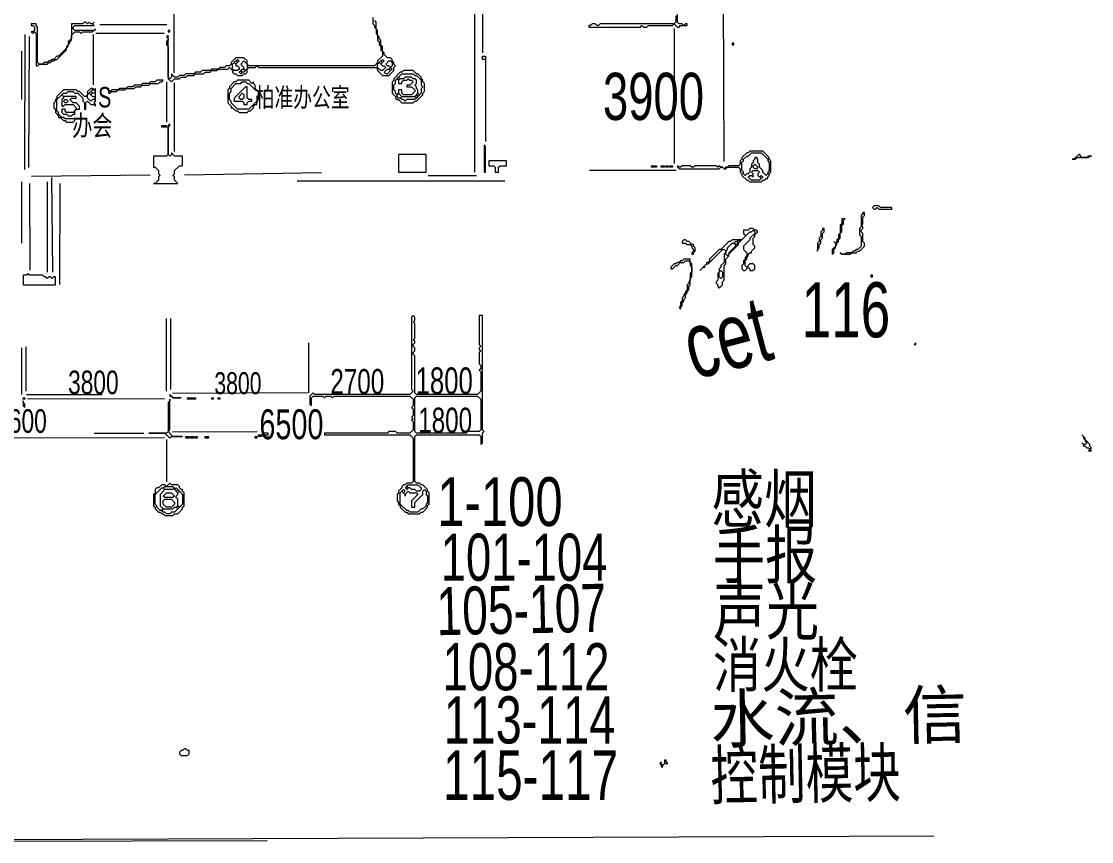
# Model space of a CAD drawing. Extents: x 10 to 1971, y 11 to 1392.
# Drawn here: x 1307 to 1971, y 26 to 535 of the extents above; entities that cross this region are included whole.
import ezdxf

# ---------------------------------------------------------------- set-up
doc = ezdxf.new("R2010")
doc.units = 0
for name, color, linetype, lineweight in [('OCR_TEXT', 6, 'Continuous', 0), ('TRACE_CURVE', 6, 'Continuous', 0), ('TRACE_STRAIGHT', 5, 'Continuous', 0), ('TRACE_TEXT_SYMBOL', 6, 'Continuous', 0)]:
    doc.layers.add(name, color=color, linetype=linetype, lineweight=lineweight)
doc.styles.add('wqy-unicode', font='wqy-unicode.lff')

msp = doc.modelspace()

# ---------------------------------------------------------------- linework, layer by layer
at = {"layer": 'TRACE_CURVE', "color": 6}
for points in [[(1440, 502), (1441, 501), (1444, 501), (1445, 502), (1446, 502), (1447, 503), (1447, 505), (1448, 506), (1452, 506), (1453, 507), (1454, 506), (1527, 506), (1528, 505), (1528, 504), (1531, 501), (1535, 501), (1538, 504), (1538, 506), (1539, 507), (1538, 508), (1538, 509), (1537, 510), (1537, 511), (1536, 512), (1534, 512), (1532, 514), (1532, 515), (1531, 516), (1531, 519), (1530, 520), (1530, 523), (1529, 524), (1529, 525), (1528, 526), (1528, 529), (1527, 530), (1527, 534), (1526, 535)], [(1525, 537), (1525, 533), (1526, 532), (1526, 531), (1527, 530), (1527, 527), (1528, 526), (1528, 523), (1529, 522)], [(1529, 522), (1529, 520), (1530, 519), (1530, 517), (1531, 516), (1531, 513), (1528, 510), (1528, 509), (1526, 507), (1448, 507), (1447, 508), (1447, 510), (1445, 512), (1440, 512), (1437, 509), (1437, 508), (1436, 507), (1434, 507), (1433, 506), (1430, 506), (1429, 505), (1425, 505), (1424, 504), (1419, 504), (1418, 503), (1415, 503), (1414, 502), (1409, 502), (1408, 501), (1405, 501), (1404, 500), (1402, 500), (1400, 502), (1400, 500), (1399, 499), (1398, 500), (1398, 526), (1397, 525), (1398, 524), (1398, 523), (1397, 522), (1397, 520), (1398, 519), (1398, 499), (1400, 497), (1402, 499), (1405, 499), (1406, 500), (1409, 500), (1410, 501), (1414, 501), (1415, 502), (1420, 502), (1421, 503), (1424, 503), (1425, 504), (1428, 504), (1429, 505), (1435, 505), (1436, 506), (1438, 504), (1438, 503), (1439, 502), (1440, 502)], [(1550, 352), (1549, 351), (1549, 306), (1550, 305), (1548, 303), (1489, 303), (1488, 304), (1486, 302), (1486, 297), (1487, 296), (1487, 301), (1488, 302), (1494, 302), (1495, 301), (1496, 302), (1499, 302), (1500, 301), (1501, 302), (1548, 302), (1550, 300), (1550, 296), (1549, 295), (1550, 294), (1550, 290), (1549, 289), (1550, 288), (1549, 287), (1550, 286), (1550, 281), (1548, 279), (1540, 279), (1539, 280), (1535, 280), (1534, 279), (1495, 279), (1495, 278), (1548, 278), (1550, 276), (1550, 249), (1549, 248), (1546, 248), (1545, 247), (1544, 247), (1543, 246), (1543, 245), (1541, 243), (1541, 242), (1540, 241), (1540, 237), (1541, 236), (1541, 235), (1542, 234), (1542, 233), (1545, 230), (1546, 230), (1547, 229), (1554, 229), (1555, 230), (1556, 230), (1559, 233), (1559, 234), (1560, 235), (1560, 242), (1559, 243)], [(1559, 243), (1559, 244), (1556, 247), (1555, 247), (1554, 248), (1552, 248), (1551, 249), (1551, 277), (1552, 278), (1591, 278), (1592, 277), (1592, 272), (1593, 273), (1593, 279), (1594, 280), (1593, 281), (1593, 352), (1591, 352), (1591, 334), (1592, 333), (1591, 332), (1591, 331), (1592, 330), (1591, 329), (1591, 322), (1592, 321), (1592, 319), (1591, 318), (1592, 317), (1592, 305), (1590, 303), (1552, 303), (1551, 304), (1551, 327), (1550, 328), (1550, 329), (1551, 330), (1551, 332), (1550, 333), (1550, 334), (1551, 335), (1551, 336), (1550, 337), (1551, 338), (1551, 347), (1550, 348), (1551, 349), (1551, 351), (1550, 352)]]:
    msp.add_lwpolyline(points, dxfattribs=at)
for points in [[(1438, 508), (1439, 509), (1440, 508), (1440, 507), (1441, 507), (1442, 506), (1442, 505), (1441, 504), (1439, 504), (1438, 505)], [(1439, 509), (1440, 510), (1441, 509), (1440, 508)], [(1440, 510), (1441, 511), (1442, 510), (1441, 509)], [(1445, 510), (1447, 508), (1447, 505), (1446, 504), (1445, 505), (1445, 506), (1443, 508)], [(1443, 504), (1444, 505), (1445, 505), (1446, 504), (1445, 503), (1444, 503)], [(1528, 508), (1529, 509), (1531, 507), (1532, 507), (1533, 506), (1531, 504), (1530, 504), (1528, 506)], [(1529, 509), (1530, 510), (1531, 509), (1530, 508)], [(1530, 510), (1531, 511), (1532, 510), (1531, 509)], [(1534, 505), (1535, 505), (1536, 504), (1534, 502), (1533, 502), (1532, 503)], [(1535, 510), (1536, 510), (1537, 509), (1537, 507), (1536, 506), (1535, 507), (1534, 507), (1533, 508)], [(1535, 505), (1536, 506), (1537, 505), (1536, 504)], [(1442, 503), (1443, 504), (1444, 503), (1443, 502)], [(1551, 301), (1552, 302), (1590, 302), (1592, 300), (1592, 281), (1591, 280), (1584, 280), (1583, 279), (1552, 279), (1551, 280)], [(1545, 245), (1546, 246), (1547, 245), (1546, 244)], [(1546, 246), (1547, 247), (1553, 247), (1555, 245), (1555, 244), (1554, 243), (1552, 243), (1551, 244), (1549, 244), (1548, 245), (1547, 245)], [(1556, 243), (1557, 244), (1558, 243), (1558, 241), (1559, 240), (1559, 236), (1558, 235), (1558, 234), (1556, 232), (1555, 232), (1553, 230), (1548, 230), (1547, 231), (1546, 231), (1542, 235), (1542, 242), (1543, 243), (1545, 241), (1545, 240), (1545, 241), (1547, 243), (1548, 242), (1552, 242), (1553, 241), (1549, 237), (1549, 233), (1551, 233), (1551, 236), (1556, 241)], [(1543, 243), (1544, 244), (1545, 243), (1544, 242)]]:
    msp.add_lwpolyline(points, close=True, dxfattribs=at)
at = {"layer": 'TRACE_STRAIGHT', "color": 5}
for p, q in [((1742.13, 601.38), (1742.76, 447.62)), ((1401.67, 502.62), (1401.7, 565.13)), ((1588, 567), (1588, 441)), ((1593.12, 547.62), (1593.12, 515.12)), ((1355.63, 532.65), (1397.14, 532.65)), ((1309.13, 442.62), (1309.26, 526.38)), ((1311.63, 443.87), (1311.91, 525.12)), ((1351.61, 495.12), (1351.62, 526.38)), ((1353.12, 527.33), (1395.62, 527.29)), ((1712.11, 446.38), (1712.12, 530.13)), ((1307, 516), (1307, 486)), ((1595, 511), (1595, 460)), ((1397, 497), (1397, 472)), ((1401.69, 496.38), (1401.72, 453.87)), ((1313.17, 438.48), (1386.93, 439.34)), ((1408.18, 439.35), (1493.21, 440.69)), ((1559.38, 438.88), (1589.38, 438.88)), ((1659.37, 442.28), (1713.13, 442.32)), ((1307, 435), (1307, 397)), ((1311.98, 433.88), (1312.17, 380.12)), ((1323, 435), (1323, 379)), ((1325.68, 437.63), (1326.19, 378.87)), ((1330.74, 371.37), (1330.95, 433.87)), ((1478.13, 435.59), (1606.88, 435.54)), ((1397.01, 305.12), (1397.03, 350.12)), ((1399.69, 306.1), (1399.72, 350.13)), ((1309.7, 332.63), (1309.72, 305.12)), ((1485, 335), (1485, 304)), ((1307, 332), (1307, 303)), ((1310, 303), (1357, 303)), ((1310.62, 300.27), (1395.63, 300.58)), ((1400.62, 303.9), (1484.37, 304.16)), ((1352, 279), (1383, 279)), ((1400.62, 279.77), (1453.13, 280)), ((1223.13, 276.04), (1395.63, 276.26)), ((1397.05, 275.12), (1397.06, 248.87)), ((1074.37, 26.06), (1873.12, 29.17)), ((1109.38, 25.51), (1459.38, 26.12))]:
    msp.add_line(p, q, dxfattribs=at)
at = {"layer": 'TRACE_TEXT_SYMBOL', "color": 6}
for points in [[(1713, 538), (1713, 534), (1712, 533), (1666, 533), (1665, 532), (1664, 532), (1663, 533), (1661, 533), (1660, 532), (1659, 532), (1659, 531), (1691, 531), (1692, 532), (1693, 531), (1695, 531), (1696, 532), (1711, 532), (1712, 533), (1714, 531), (1715, 531), (1716, 532), (1720, 532), (1720, 533), (1719, 533), (1718, 532), (1717, 533), (1715, 533), (1714, 534), (1714, 570)], [(1346, 534), (1345, 533), (1338, 533), (1338, 524), (1336, 522), (1336, 520), (1335, 519), (1335, 518), (1330, 513), (1329, 513), (1327, 511), (1326, 511), (1325, 510), (1324, 510), (1323, 509), (1321, 509), (1320, 508), (1318, 508), (1317, 509), (1317, 531), (1316, 532), (1316, 533), (1313, 533), (1313, 532), (1314, 532), (1315, 531), (1315, 529), (1314, 528), (1313, 528), (1314, 527), (1315, 528), (1316, 527), (1316, 507), (1317, 507), (1318, 508), (1323, 508), (1324, 509), (1325, 509), (1326, 510), (1327, 510), (1328, 511), (1329, 511), (1335, 517), (1335, 518), (1336, 519), (1336, 520), (1337, 521), (1337, 522), (1338, 523), (1338, 526), (1340, 528), (1343, 528), (1344, 527), (1345, 528), (1351, 528), (1353, 530), (1352, 529), (1340, 529), (1339, 530), (1339, 531), (1340, 532), (1352, 532), (1351, 533), (1352, 534)], [(1352, 534), (1351, 533), (1350, 533), (1349, 534), (1348, 533), (1347, 534), (1346, 534)], [(1350, 493), (1348, 491), (1348, 489), (1347, 488), (1346, 488), (1343, 491), (1342, 491), (1341, 492), (1333, 492), (1329, 488), (1329, 487), (1328, 486), (1328, 485), (1327, 484), (1327, 481), (1328, 480), (1328, 478), (1330, 476), (1330, 475), (1331, 475), (1333, 473), (1334, 473), (1335, 472), (1339, 472), (1340, 473), (1340, 474), (1334, 474), (1333, 475), (1332, 475), (1330, 477), (1330, 478), (1329, 479), (1329, 486), (1332, 489), (1333, 488), (1333, 487), (1332, 486), (1332, 482), (1333, 482), (1334, 483), (1339, 483), (1341, 481), (1341, 480), (1339, 478), (1335, 478), (1334, 479), (1334, 480), (1332, 480), (1332, 478), (1333, 477), (1335, 477), (1336, 476), (1338, 476), (1339, 477), (1340, 477), (1340, 479), (1341, 480), (1343, 480), (1343, 482), (1341, 484), (1339, 484), (1337, 486), (1338, 487), (1341, 487)], [(1341, 487), (1341, 488), (1333, 488), (1332, 489), (1333, 490), (1335, 490), (1336, 491), (1339, 491), (1340, 490), (1342, 490), (1345, 487), (1345, 485), (1346, 484), (1346, 480), (1347, 480), (1347, 484), (1348, 485), (1350, 483), (1352, 483), (1353, 482), (1353, 483), (1352, 484), (1353, 485), (1353, 493), (1352, 492), (1351, 493), (1350, 493)], [(1759, 406), (1758, 405), (1755, 405), (1755, 403), (1756, 402), (1756, 401), (1754, 399), (1748, 399), (1747, 398), (1746, 398), (1741, 393), (1740, 393), (1734, 387), (1734, 386), (1733, 385), (1732, 385), (1732, 384), (1728, 380), (1730, 382), (1731, 382), (1731, 383), (1732, 384), (1733, 384), (1742, 393), (1743, 393), (1744, 392), (1744, 391), (1743, 390), (1743, 385), (1741, 383), (1741, 382), (1740, 381), (1740, 379), (1739, 378), (1739, 374), (1738, 373), (1738, 372), (1739, 371), (1739, 370), (1740, 369), (1742, 371), (1742, 373), (1743, 374), (1743, 383), (1744, 384), (1744, 387), (1746, 389), (1746, 390), (1752, 396), (1752, 397), (1759, 404), (1760, 404), (1761, 405), (1762, 404), (1762, 403), (1759, 400), (1759, 399), (1755, 395), (1755, 393), (1757, 391), (1757, 389), (1756, 388), (1756, 387), (1755, 386)], [(1755, 386), (1755, 384), (1754, 383), (1754, 381), (1755, 380), (1756, 380), (1758, 382), (1759, 381), (1759, 380), (1761, 380), (1762, 381), (1762, 383), (1761, 384), (1759, 384), (1757, 382), (1756, 383), (1756, 386), (1757, 387), (1757, 388), (1758, 389), (1758, 390), (1759, 391), (1760, 391), (1760, 392), (1762, 394), (1762, 395), (1761, 396), (1761, 400), (1762, 401), (1762, 402), (1764, 404), (1763, 405), (1762, 405), (1761, 406), (1759, 406)]]:
    msp.add_lwpolyline(points, dxfattribs=at)
for points in [[(1398, 529), (1398, 528), (1399, 528), (1399, 529)], [(1748, 521), (1748, 520), (1749, 520), (1749, 521)], [(1593, 513), (1595, 513), (1595, 511), (1593, 511)], [(1544, 504), (1543, 503), (1542, 503), (1538, 499), (1538, 498), (1537, 497), (1537, 490), (1539, 488), (1539, 487), (1540, 486), (1541, 486), (1543, 484), (1550, 484), (1551, 485), (1552, 485), (1556, 489), (1556, 490), (1557, 491), (1557, 496), (1556, 497), (1556, 498), (1555, 499), (1555, 500), (1553, 502), (1552, 502), (1550, 504)], [(1539, 498), (1540, 499), (1541, 498), (1541, 496), (1543, 496), (1543, 497), (1544, 498), (1546, 498), (1547, 499), (1548, 498), (1549, 498), (1550, 497), (1548, 495), (1546, 495), (1546, 494), (1549, 494), (1551, 492), (1551, 491), (1549, 489), (1544, 489), (1543, 490), (1543, 492), (1541, 492), (1541, 490), (1540, 489), (1539, 490), (1539, 491), (1538, 492), (1538, 495), (1539, 496)], [(1540, 499), (1541, 500), (1542, 499), (1541, 498)], [(1543, 502), (1550, 502), (1551, 501), (1552, 501), (1555, 498), (1555, 495), (1556, 494), (1555, 493), (1555, 490), (1554, 489), (1553, 490), (1553, 492), (1552, 493), (1552, 494), (1551, 495), (1552, 496), (1552, 498), (1551, 499), (1550, 499), (1549, 500), (1545, 500), (1544, 499), (1542, 499), (1541, 500)], [(1350, 491), (1351, 492), (1352, 492), (1353, 491), (1352, 490), (1351, 490)], [(1391, 498), (1390, 497), (1387, 497), (1386, 496), (1382, 496), (1381, 495), (1377, 495), (1376, 494), (1373, 494), (1372, 493), (1368, 493), (1367, 492), (1363, 492), (1362, 491), (1361, 491), (1361, 490), (1362, 490), (1363, 491), (1366, 491), (1367, 492), (1371, 492), (1372, 493), (1377, 493), (1378, 494), (1381, 494), (1382, 495), (1386, 495), (1387, 496), (1392, 496), (1393, 497), (1394, 497), (1395, 498)], [(1441, 498), (1440, 497), (1439, 497), (1436, 494), (1436, 493), (1435, 492), (1435, 484), (1437, 482), (1437, 481), (1438, 481), (1440, 479), (1441, 479), (1442, 478), (1447, 478), (1448, 479), (1449, 479), (1451, 481), (1451, 482), (1452, 483), (1453, 483), (1453, 485), (1454, 486), (1454, 491), (1452, 493), (1452, 495), (1451, 496), (1451, 497), (1450, 496), (1448, 498)], [(1443, 496), (1444, 497), (1446, 497), (1447, 496), (1448, 496), (1452, 492), (1453, 492), (1454, 491), (1454, 489), (1453, 488), (1453, 485), (1448, 480), (1441, 480), (1437, 484), (1437, 485), (1436, 486), (1436, 490), (1437, 491), (1437, 493), (1440, 496)], [(1446, 494), (1439, 487), (1439, 485), (1444, 485), (1445, 484), (1445, 483), (1447, 483), (1447, 484), (1448, 485), (1450, 485), (1450, 486), (1448, 486), (1447, 487), (1447, 494)], [(1333, 485), (1334, 486), (1335, 486), (1336, 485), (1335, 484), (1334, 484)], [(1348, 489), (1349, 490), (1351, 488), (1352, 488), (1353, 487), (1352, 486), (1351, 486), (1350, 485), (1348, 487)], [(1349, 490), (1350, 491), (1351, 490), (1350, 489)], [(1444, 490), (1445, 489), (1445, 487), (1444, 486), (1443, 486), (1442, 487), (1442, 488)], [(1540, 489), (1541, 490), (1543, 488), (1542, 487), (1541, 487), (1540, 488)], [(1542, 487), (1543, 488), (1551, 488), (1552, 487), (1551, 486), (1546, 486), (1545, 485), (1544, 486), (1543, 486)], [(1551, 488), (1552, 489), (1553, 488), (1552, 487)], [(1552, 489), (1553, 490), (1554, 489), (1553, 488)], [(1399, 471), (1398, 470), (1398, 452), (1397, 451), (1389, 451), (1389, 444), (1390, 444), (1392, 442), (1392, 440), (1393, 439), (1392, 438), (1392, 436), (1390, 434), (1389, 434), (1404, 434), (1402, 436), (1402, 438), (1401, 439), (1402, 440), (1402, 442), (1405, 445), (1407, 445), (1407, 451), (1402, 451), (1400, 453), (1400, 452), (1399, 451), (1398, 452), (1398, 469), (1399, 470)], [(1394, 470), (1397, 470), (1397, 469), (1394, 469)], [(1541, 452), (1541, 441), (1558, 441), (1558, 452)], [(1594, 458), (1594, 441), (1595, 441), (1595, 457)], [(1759, 454), (1758, 453), (1757, 453), (1754, 450), (1754, 449), (1753, 448), (1753, 446), (1752, 445), (1746, 445), (1745, 444), (1744, 444), (1743, 443), (1742, 444), (1741, 444), (1740, 445), (1739, 444), (1738, 445), (1725, 445), (1724, 444), (1723, 444), (1722, 445), (1717, 445), (1716, 444), (1715, 444), (1714, 445), (1714, 444), (1715, 443), (1740, 443), (1741, 444), (1742, 444), (1743, 443), (1744, 443), (1745, 444), (1752, 444), (1753, 443), (1753, 441), (1754, 440), (1754, 439), (1757, 436), (1758, 436), (1759, 435), (1766, 435), (1767, 436), (1768, 436), (1769, 437), (1770, 437), (1770, 438), (1771, 439), (1771, 440), (1772, 441), (1772, 448), (1771, 449), (1771, 450), (1767, 454)], [(1760, 453), (1766, 453), (1770, 449), (1770, 448), (1771, 447), (1771, 442), (1770, 441), (1770, 440), (1769, 439), (1767, 441), (1767, 442), (1765, 444), (1765, 446), (1764, 447), (1764, 449), (1763, 450), (1762, 450), (1762, 449), (1761, 448), (1761, 447), (1760, 446), (1760, 444), (1759, 443), (1759, 441), (1758, 440), (1757, 440), (1756, 439), (1755, 440), (1755, 441), (1754, 442), (1754, 447), (1755, 448), (1755, 449), (1757, 451), (1758, 451)], [(1963, 452), (1960, 449), (1959, 449), (1961, 449), (1962, 450), (1969, 450), (1970, 451), (1971, 451), (1969, 451), (1968, 450), (1965, 450), (1964, 451), (1964, 452)], [(1597, 448), (1597, 445), (1600, 445), (1601, 444), (1601, 441), (1603, 441), (1603, 444), (1604, 445), (1608, 445), (1608, 448)], [(1698, 445), (1701, 445), (1701, 444), (1698, 444)], [(1704, 445), (1706, 445), (1706, 444), (1704, 444)], [(1707, 445), (1708, 445), (1708, 444), (1707, 444)], [(1709, 445), (1711, 445), (1711, 444), (1709, 444)], [(1761, 445), (1762, 446), (1764, 444), (1763, 443), (1762, 443), (1761, 444)], [(1760, 441), (1761, 442), (1764, 442), (1765, 441), (1764, 440), (1764, 439), (1766, 437), (1765, 436), (1760, 436), (1758, 438), (1759, 439), (1760, 439), (1761, 438), (1761, 440)], [(1765, 438), (1766, 439), (1767, 438), (1766, 437)], [(1836, 420), (1835, 419), (1836, 418), (1837, 418), (1838, 419), (1839, 418), (1847, 418), (1847, 419), (1840, 419), (1839, 420)], [(1816, 412), (1816, 409), (1815, 408), (1815, 403), (1814, 402), (1814, 400), (1813, 399), (1813, 398), (1812, 397), (1811, 398), (1812, 397), (1812, 395), (1810, 393), (1810, 390), (1811, 391), (1811, 393), (1812, 394), (1812, 395), (1813, 396), (1813, 397), (1814, 398), (1814, 399), (1815, 400), (1815, 403), (1816, 404), (1816, 408), (1817, 409), (1817, 411), (1818, 412)], [(1829, 416), (1829, 415), (1828, 414), (1828, 407), (1827, 406), (1827, 402), (1828, 401), (1828, 395), (1826, 393), (1825, 393), (1824, 392), (1823, 392), (1822, 391), (1819, 391), (1818, 390), (1816, 390), (1815, 391), (1816, 390), (1821, 390), (1822, 391), (1825, 391), (1826, 392), (1827, 392), (1830, 395), (1830, 397), (1829, 398), (1829, 403), (1828, 404), (1828, 405), (1829, 406), (1829, 407), (1828, 408), (1829, 409), (1829, 413), (1830, 414), (1830, 416)], [(1804, 406), (1804, 405), (1803, 404), (1803, 401), (1802, 400), (1802, 398), (1801, 397), (1801, 392), (1801, 393), (1802, 394), (1802, 396), (1803, 397), (1803, 399), (1804, 400), (1804, 403), (1805, 404), (1805, 406)], [(1718, 399), (1717, 398), (1717, 397), (1719, 397), (1720, 396), (1722, 396), (1723, 395), (1723, 394), (1724, 393), (1724, 392), (1723, 391), (1723, 390), (1724, 390), (1724, 391), (1725, 392), (1725, 394), (1724, 395), (1724, 396), (1723, 396), (1721, 398), (1720, 398), (1719, 399)], [(1751, 398), (1752, 399), (1753, 398), (1752, 397)], [(1748, 397), (1749, 397), (1750, 396), (1750, 395), (1746, 391), (1746, 390), (1745, 389), (1744, 390), (1744, 392), (1745, 393), (1745, 394)], [(1749, 397), (1750, 398), (1751, 398), (1752, 397), (1751, 396), (1750, 396)], [(1718, 387), (1717, 386), (1716, 386), (1715, 385), (1714, 385), (1713, 384), (1712, 384), (1710, 382), (1710, 381), (1711, 381), (1713, 383), (1714, 383), (1716, 385), (1718, 385), (1719, 386), (1721, 386), (1722, 385), (1722, 383), (1723, 382), (1723, 379), (1722, 378), (1722, 374), (1721, 373), (1721, 372), (1720, 371), (1720, 368), (1719, 367), (1719, 366), (1718, 365), (1718, 364), (1717, 363), (1717, 361), (1716, 360), (1716, 358), (1715, 357), (1716, 356), (1716, 357), (1717, 358), (1717, 360), (1718, 361), (1718, 362), (1719, 363), (1719, 365), (1720, 366), (1720, 367), (1721, 368), (1721, 370), (1722, 371), (1722, 375), (1723, 376), (1723, 384), (1722, 385), (1722, 387)], [(1740, 379), (1741, 380), (1742, 379), (1742, 376), (1741, 375), (1740, 376)], [(1311, 378), (1310, 377), (1308, 377), (1308, 371), (1328, 371), (1328, 376), (1327, 376), (1326, 375), (1325, 376), (1324, 376), (1323, 375), (1322, 376), (1321, 376), (1320, 377), (1312, 377)], [(1834, 377), (1834, 376), (1835, 376), (1835, 377)], [(1862, 335), (1861, 334), (1862, 334)], [(1308, 301), (1309, 301), (1309, 300), (1308, 300)], [(1308, 299), (1308, 296), (1309, 295), (1309, 297), (1308, 298)], [(1399, 300), (1399, 299), (1398, 298), (1398, 280), (1397, 279), (1386, 279), (1396, 279), (1399, 276), (1400, 277), (1407, 277), (1401, 277), (1398, 280), (1399, 281)], [(1399, 303), (1399, 302), (1400, 302), (1401, 301), (1406, 301), (1401, 301)], [(1410, 301), (1415, 301), (1415, 300), (1410, 300)], [(1425, 301), (1426, 301), (1426, 300), (1425, 300)], [(1429, 301), (1430, 301), (1430, 300), (1429, 300)], [(1457, 279), (1457, 277), (1458, 278), (1460, 278), (1460, 279)], [(1409, 277), (1411, 277), (1411, 276), (1409, 276)], [(1412, 277), (1414, 277), (1414, 276), (1412, 276)], [(1415, 277), (1416, 277), (1416, 276), (1415, 276)], [(1421, 277), (1423, 277), (1423, 276), (1421, 276)], [(1452, 277), (1453, 277), (1453, 276), (1452, 276)], [(1454, 278), (1456, 278), (1456, 277), (1454, 277)], [(1965, 278), (1966, 277), (1966, 276), (1967, 275), (1967, 274), (1968, 273), (1967, 272), (1966, 272), (1965, 273), (1966, 272), (1966, 271), (1967, 271), (1968, 270), (1969, 270), (1970, 269), (1969, 268), (1971, 268), (1970, 269), (1971, 270), (1970, 271), (1970, 272), (1967, 275), (1967, 276)], [(1399, 248), (1397, 246), (1396, 247), (1394, 247), (1392, 245), (1391, 245), (1390, 244), (1390, 242), (1389, 241), (1389, 234), (1390, 233), (1390, 232), (1392, 230), (1393, 230), (1394, 229), (1395, 229), (1396, 228), (1401, 228), (1402, 229), (1404, 229), (1407, 232), (1407, 233), (1408, 234), (1408, 242), (1407, 243), (1407, 244), (1406, 244), (1405, 245), (1405, 246), (1404, 247), (1400, 247)], [(1395, 245), (1396, 246), (1401, 246), (1402, 245), (1401, 244), (1396, 244)], [(1394, 245), (1395, 245), (1396, 244), (1393, 241), (1393, 234), (1395, 232), (1394, 231), (1393, 231), (1391, 233), (1391, 234), (1390, 235), (1390, 241)], [(1397, 242), (1400, 242), (1402, 240), (1401, 239), (1396, 239), (1395, 240)], [(1402, 244), (1403, 245), (1404, 244), (1403, 243)], [(1403, 243), (1404, 244), (1405, 243), (1404, 242)], [(1404, 242), (1405, 243), (1407, 241), (1407, 235), (1405, 233), (1404, 234), (1404, 238), (1403, 239), (1403, 240), (1404, 241)], [(1401, 232), (1402, 233), (1403, 233), (1404, 232), (1402, 230), (1400, 230), (1399, 229), (1397, 229), (1396, 230), (1395, 230), (1394, 231), (1395, 232)], [(1395, 237), (1396, 238), (1400, 238), (1402, 236), (1402, 235), (1400, 233), (1397, 233), (1395, 235)], [(1403, 233), (1404, 234), (1405, 233), (1404, 232)], [(1408, 83), (1407, 82), (1406, 82), (1405, 81), (1405, 80), (1406, 79), (1410, 79), (1411, 80), (1411, 82), (1410, 82), (1409, 83)], [(1706, 76), (1706, 74), (1705, 73), (1704, 74), (1704, 75), (1703, 74), (1704, 73), (1704, 72), (1705, 72), (1705, 73), (1706, 74), (1708, 74), (1707, 75), (1707, 76)]]:
    msp.add_lwpolyline(points, close=True, dxfattribs=at)

# ---------------------------------------------------------------- texts
at = {"layer": 'OCR_TEXT', "color": 6, "style": 'wqy-unicode'}
for s, height, width, p in [('3900', 29.284, 0.72, (1667.79, 473.39)), ('S', 12.7, 0.72, (1354.55, 481.17)), ('柏准办公室', 11.863, 0.72, (1452.32, 481.49)), ('办会', 12.654, 0.72, (1338.54, 463.59)), ('116', 34.202, 0.72, (1791.11, 338.46)), ('2700', 15.618, 0.72, (1498.63, 303.21)), ('1800', 16.594, 0.72, (1551.52, 303.22)), ('3800', 14.642, 0.72, (1335.91, 303.2)), ('3800', 13.666, 0.72, (1426.65, 303.18)), ('7600', 14.642, 0.72, (1291.33, 279.2)), ('6500', 18.547, 0.72, (1454.62, 275.25)), ('1800', 15.618, 0.72, (1553.16, 279.21)), ('感烟', 29.262, 0.819537, (1735, 223.67)), ('1-100', 30.26, 0.751412, (1565, 221.4)), ('手报', 29.134, 0.815469, (1736, 188.98)), ('101-104', 29.284, 0.72, (1567.12, 187.39)), ('声光', 29.921, 0.808127, (1736, 154.09)), ('消火栓', 27.68, 0.79463, (1736, 121.48)), ('108-112', 29.284, 0.72, (1568.35, 119.39)), ('113-114', 29.316, 0.739759, (1569, 86.39)), ('115-117', 30.727, 0.72, (1568.61, 51.41))]:
    msp.add_text(s, height=height, dxfattribs=dict(at, width=width)).set_placement(p)
for s, height, rotation, width, p in [('cet', 40.884, 14.62087, 0.72, (1724.26, 312.11)), ('105-107', 29.788, 1.25629, 0.72, (1564.82, 153.55)), ('水流、信', 29.311, 1.14196, 0.995488, (1734.78, 86.79)), ('控制模块', 29.926, 1.09749, 0.722658, (1734.79, 51.51))]:
    msp.add_text(s, height=height, rotation=rotation, dxfattribs=dict(at, width=width)).set_placement(p)

doc.saveas('drawing.dxf')
